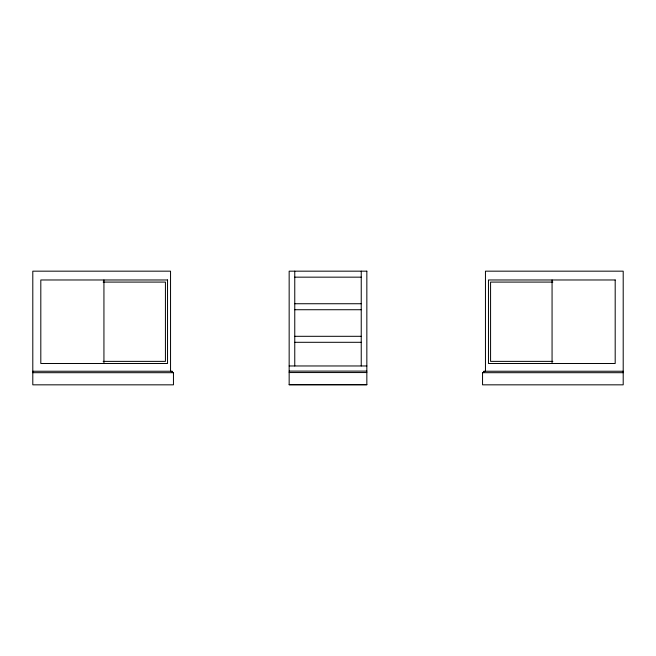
<?xml version="1.0" encoding="UTF-8"?>
<svg xmlns="http://www.w3.org/2000/svg" width="656" height="656" viewBox="0 0 656 656"><rect width="100%" height="100%" fill="white"/><g stroke="black" fill="none" stroke-linecap="round" stroke-linejoin="round"><path stroke-width="0.98" d="M623.2 371.239L484.005 371.239L483.579 372.272L482.545 372.698L482.545 384.834L623.2 384.834L623.2 271.166L485.456 271.166L485.456 371.526M294.765 277.16L361.235 277.16M103.156 282.088L165.427 282.088L165.427 361.374L103.156 361.374M552.844 282.088L490.573 282.088L490.573 361.374L552.844 361.374M294.765 303.736L361.235 303.736M294.765 309.73L361.235 309.73M294.765 336.307L361.235 336.307M294.765 342.301L361.235 342.301M289.157 365.966L366.843 365.966M289.157 371.107L366.843 371.107M32.8 371.239L171.995 371.239A1.46 1.46 0 0 0 173.455 372.698L173.455 384.834L32.8 384.834L32.8 271.166L170.544 271.166L170.544 371.526M289.157 372.551L366.843 372.551M32.8 372.698L173.455 372.698L172.421 372.272L171.995 371.239M623.2 372.698L482.545 372.698A1.46 1.46 0 0 0 484.005 371.239M289.157 384.613L366.843 384.613M552.065 279.973L552.065 363.49M361.235 271.166L361.235 365.966M294.765 271.166L294.765 365.966M103.935 279.973L103.935 363.49M366.843 271.166L289.157 271.166L289.157 384.834L366.843 384.834L366.843 271.166M167.534 279.973L40.811 279.973L40.811 363.49L167.534 363.49L167.534 279.973M615.189 279.973L488.466 279.973L488.466 363.49L615.189 363.49L615.189 279.973"/></g></svg>
